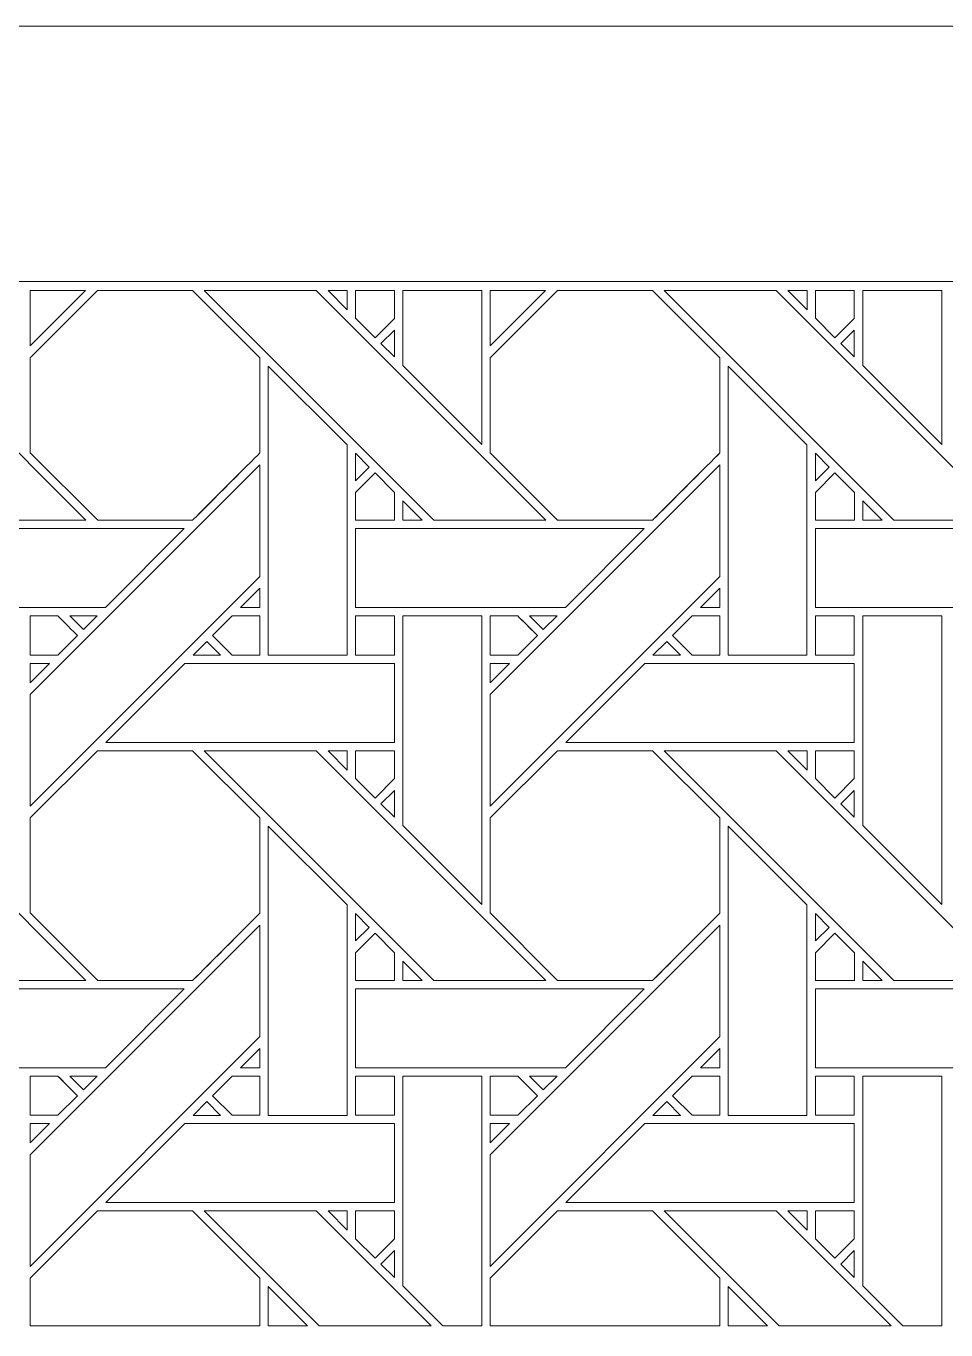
# Model space of a CAD drawing. Header units: inches. Extents: x 4.9 to 19.9, y 3.1 to 15.1.
# Drawn here: x 14.509 to 16.407, y 12.407 to 15.095 of the extents above; entities that cross this region are included whole.
import ezdxf

# ---------------------------------------------------------------- set-up
doc = ezdxf.new("R2010")
doc.units = ezdxf.units.IN
doc.header["$MEASUREMENT"] = 0
doc.layers.add('Design', color=7, linetype='Continuous', lineweight=0)

msp = doc.modelspace()

# ---------------------------------------------------------------- linework, layer by layer
at = {"layer": 'Design'}
for points, knots in [([(4.8829, 15.0948), (4.8829, 15.0948), (4.8829, 3.0948), (4.8829, 3.0948), (4.8829, 3.0948), (19.8829, 3.0948), (19.8829, 3.0948), (19.8829, 3.0948), (19.8829, 15.0948), (19.8829, 15.0948), (19.8829, 15.0948), (4.8829, 15.0948), (4.8829, 15.0948)], [0, 0, 0, 0, 1, 1, 1, 2, 2, 2, 3, 3, 3, 4, 4, 4, 4]), ([(5.4052, 14.5679), (5.4052, 14.5679), (5.4052, 3.6216), (5.4052, 3.6216), (5.4052, 3.6216), (19.3605, 3.6216), (19.3605, 3.6216), (19.3605, 3.6216), (19.3605, 14.5679), (19.3605, 14.5679), (19.3605, 14.5679), (5.4052, 14.5679), (5.4052, 14.5679)], [0, 0, 0, 0, 1, 1, 1, 2, 2, 2, 3, 3, 3, 4, 4, 4, 4]), ([(14.1592, 14.5497), (14.1592, 14.5497), (14.6329, 14.076), (14.6329, 14.076), (14.6329, 14.076), (14.4018, 14.076), (14.4018, 14.076), (14.4018, 14.076), (13.9283, 14.5497), (13.9283, 14.5497), (13.9283, 14.5497), (14.1592, 14.5497), (14.1592, 14.5497)], [0, 0, 0, 0, 1, 1, 1, 2, 2, 2, 3, 3, 3, 4, 4, 4, 4]), ([(14.5179, 14.411), (14.5179, 14.411), (14.6566, 14.5497), (14.6566, 14.5497), (14.6566, 14.5497), (14.8528, 14.5497), (14.8528, 14.5497), (14.8528, 14.5497), (14.9915, 14.411), (14.9915, 14.411), (14.9915, 14.411), (14.9915, 14.2148), (14.9915, 14.2148), (14.9737, 14.1969), (14.8618, 14.0851), (14.8528, 14.0761), (14.8528, 14.0761), (14.6571, 14.0761), (14.6571, 14.0761), (14.6571, 14.0761), (14.5179, 14.2153), (14.5179, 14.2153), (14.5179, 14.2153), (14.5179, 14.411), (14.5179, 14.411)], [0, 0, 0, 0, 1, 1, 1, 2, 2, 2, 3, 3, 3, 4, 4, 4, 5, 5, 5, 6, 6, 6, 7, 7, 7, 8, 8, 8, 8]), ([(14.5179, 14.5497), (14.5179, 14.5497), (14.6322, 14.5497), (14.6322, 14.5497), (14.6322, 14.5497), (14.5179, 14.4354), (14.5179, 14.4354), (14.5179, 14.4354), (14.5179, 14.5497), (14.5179, 14.5497)], [0, 0, 0, 0, 1, 1, 1, 2, 2, 2, 3, 3, 3, 3]), ([(14.8528, 14.5497), (14.8528, 14.5497), (14.9915, 14.411), (14.9915, 14.411), (14.9915, 14.411), (14.9915, 14.2148), (14.9915, 14.2148), (14.9734, 14.1965), (14.8615, 14.0848), (14.8528, 14.0761), (14.8528, 14.0761), (14.6571, 14.0761), (14.6571, 14.0761), (14.6571, 14.0761), (14.5179, 14.2153), (14.5179, 14.2153), (14.5179, 14.2153), (14.5179, 14.411), (14.5179, 14.411), (14.5179, 14.411), (14.6566, 14.5497), (14.6566, 14.5497), (14.6566, 14.5497), (14.8528, 14.5497), (14.8528, 14.5497)], [0, 0, 0, 0, 1, 1, 1, 2, 2, 2, 3, 3, 3, 4, 4, 4, 5, 5, 5, 6, 6, 6, 7, 7, 7, 8, 8, 8, 8]), ([(15.1079, 14.5497), (15.1079, 14.5497), (15.5816, 14.076), (15.5816, 14.076), (15.5816, 14.076), (15.3506, 14.076), (15.3506, 14.076), (15.3506, 14.076), (14.877, 14.5497), (14.877, 14.5497), (14.877, 14.5497), (15.1079, 14.5497), (15.1079, 14.5497)], [0, 0, 0, 0, 1, 1, 1, 2, 2, 2, 3, 3, 3, 4, 4, 4, 4]), ([(15.1715, 14.5497), (15.1715, 14.5497), (15.1715, 14.5099), (15.1715, 14.5099), (15.1715, 14.5099), (15.1321, 14.5497), (15.1321, 14.5497), (15.1321, 14.5497), (15.1715, 14.5497), (15.1715, 14.5497)], [0, 0, 0, 0, 1, 1, 1, 2, 2, 2, 3, 3, 3, 3]), ([(15.1887, 14.5497), (15.1887, 14.5497), (15.269, 14.5497), (15.269, 14.5497), (15.269, 14.5497), (15.269, 14.4921), (15.269, 14.4921), (15.269, 14.4921), (15.2291, 14.4522), (15.2291, 14.4522), (15.2291, 14.4522), (15.1887, 14.4925), (15.1887, 14.4925), (15.1887, 14.4925), (15.1887, 14.5497), (15.1887, 14.5497)], [0, 0, 0, 0, 1, 1, 1, 2, 2, 2, 3, 3, 3, 4, 4, 4, 5, 5, 5, 5]), ([(15.1887, 14.5497), (15.1887, 14.5497), (15.269, 14.5497), (15.269, 14.5497), (15.269, 14.5497), (15.269, 14.4921), (15.269, 14.4921), (15.269, 14.4921), (15.2291, 14.4522), (15.2291, 14.4522), (15.2291, 14.4522), (15.1887, 14.4925), (15.1887, 14.4925), (15.1887, 14.4925), (15.1887, 14.5497), (15.1887, 14.5497)], [0, 0, 0, 0, 1, 1, 1, 2, 2, 2, 3, 3, 3, 4, 4, 4, 5, 5, 5, 5]), ([(15.2865, 14.5497), (15.2865, 14.5497), (15.4494, 14.5497), (15.4494, 14.5497), (15.4494, 14.5497), (15.4494, 14.2324), (15.4494, 14.2324), (15.4494, 14.2324), (15.2865, 14.3954), (15.2865, 14.3954), (15.2865, 14.3954), (15.2865, 14.5497), (15.2865, 14.5497)], [0, 0, 0, 0, 1, 1, 1, 2, 2, 2, 3, 3, 3, 4, 4, 4, 4]), ([(15.4666, 14.411), (15.4666, 14.411), (15.6053, 14.5497), (15.6053, 14.5497), (15.6053, 14.5497), (15.8015, 14.5497), (15.8015, 14.5497), (15.8015, 14.5497), (15.9403, 14.411), (15.9403, 14.411), (15.9403, 14.411), (15.9403, 14.2148), (15.9403, 14.2148), (15.9225, 14.1969), (15.8105, 14.0851), (15.8016, 14.0761), (15.8016, 14.0761), (15.6058, 14.0761), (15.6058, 14.0761), (15.6058, 14.0761), (15.4666, 14.2153), (15.4666, 14.2153), (15.4666, 14.2153), (15.4666, 14.411), (15.4666, 14.411)], [0, 0, 0, 0, 1, 1, 1, 2, 2, 2, 3, 3, 3, 4, 4, 4, 5, 5, 5, 6, 6, 6, 7, 7, 7, 8, 8, 8, 8]), ([(15.4666, 14.5497), (15.4666, 14.5497), (15.581, 14.5497), (15.581, 14.5497), (15.581, 14.5497), (15.4666, 14.4354), (15.4666, 14.4354), (15.4666, 14.4354), (15.4666, 14.5497), (15.4666, 14.5497)], [0, 0, 0, 0, 1, 1, 1, 2, 2, 2, 3, 3, 3, 3]), ([(15.8015, 14.5497), (15.8015, 14.5497), (15.9403, 14.411), (15.9403, 14.411), (15.9403, 14.411), (15.9403, 14.2148), (15.9403, 14.2148), (15.922, 14.1964), (15.8102, 14.0848), (15.8016, 14.0761), (15.8016, 14.0761), (15.6058, 14.0761), (15.6058, 14.0761), (15.6058, 14.0761), (15.4666, 14.2153), (15.4666, 14.2153), (15.4666, 14.2153), (15.4666, 14.411), (15.4666, 14.411), (15.4666, 14.411), (15.6053, 14.5497), (15.6053, 14.5497), (15.6053, 14.5497), (15.8015, 14.5497), (15.8015, 14.5497)], [0, 0, 0, 0, 1, 1, 1, 2, 2, 2, 3, 3, 3, 4, 4, 4, 5, 5, 5, 6, 6, 6, 7, 7, 7, 8, 8, 8, 8]), ([(16.0567, 14.5497), (16.0567, 14.5497), (16.5303, 14.076), (16.5303, 14.076), (16.5303, 14.076), (16.2993, 14.076), (16.2993, 14.076), (16.2993, 14.076), (15.8257, 14.5497), (15.8257, 14.5497), (15.8257, 14.5497), (16.0567, 14.5497), (16.0567, 14.5497)], [0, 0, 0, 0, 1, 1, 1, 2, 2, 2, 3, 3, 3, 4, 4, 4, 4]), ([(16.1202, 14.5497), (16.1202, 14.5497), (16.1202, 14.5099), (16.1202, 14.5099), (16.1202, 14.5099), (16.0808, 14.5497), (16.0808, 14.5497), (16.0808, 14.5497), (16.1202, 14.5497), (16.1202, 14.5497)], [0, 0, 0, 0, 1, 1, 1, 2, 2, 2, 3, 3, 3, 3]), ([(16.1375, 14.5497), (16.1375, 14.5497), (16.2177, 14.5497), (16.2177, 14.5497), (16.2177, 14.5497), (16.2177, 14.4921), (16.2177, 14.4921), (16.2177, 14.4921), (16.1778, 14.4522), (16.1778, 14.4522), (16.1778, 14.4522), (16.1375, 14.4925), (16.1375, 14.4925), (16.1375, 14.4925), (16.1375, 14.5497), (16.1375, 14.5497)], [0, 0, 0, 0, 1, 1, 1, 2, 2, 2, 3, 3, 3, 4, 4, 4, 5, 5, 5, 5]), ([(16.1375, 14.5497), (16.1375, 14.5497), (16.2177, 14.5497), (16.2177, 14.5497), (16.2177, 14.5497), (16.2177, 14.4921), (16.2177, 14.4921), (16.2177, 14.4921), (16.1778, 14.4522), (16.1778, 14.4522), (16.1778, 14.4522), (16.1375, 14.4925), (16.1375, 14.4925), (16.1375, 14.4925), (16.1375, 14.5497), (16.1375, 14.5497)], [0, 0, 0, 0, 1, 1, 1, 2, 2, 2, 3, 3, 3, 4, 4, 4, 5, 5, 5, 5]), ([(16.2352, 14.5497), (16.2352, 14.5497), (16.3982, 14.5497), (16.3982, 14.5497), (16.3982, 14.5497), (16.3982, 14.2324), (16.3982, 14.2324), (16.3982, 14.2324), (16.2352, 14.3954), (16.2352, 14.3954), (16.2352, 14.3954), (16.2352, 14.5497), (16.2352, 14.5497)], [0, 0, 0, 0, 1, 1, 1, 2, 2, 2, 3, 3, 3, 4, 4, 4, 4]), ([(15.269, 14.4679), (15.269, 14.4679), (15.269, 14.4127), (15.269, 14.4127), (15.269, 14.4127), (15.2412, 14.4401), (15.2412, 14.4401), (15.2412, 14.4401), (15.269, 14.4679), (15.269, 14.4679)], [0, 0, 0, 0, 1, 1, 1, 2, 2, 2, 3, 3, 3, 3]), ([(16.2177, 14.4679), (16.2177, 14.4679), (16.2177, 14.4127), (16.2177, 14.4127), (16.2177, 14.4127), (16.1899, 14.4401), (16.1899, 14.4401), (16.1899, 14.4401), (16.2177, 14.4679), (16.2177, 14.4679)], [0, 0, 0, 0, 1, 1, 1, 2, 2, 2, 3, 3, 3, 3]), ([(15.0087, 13.798), (15.0087, 13.798), (15.0087, 14.3939), (15.0087, 14.3939), (15.0087, 14.3939), (15.1714, 14.2317), (15.1714, 14.2317), (15.1714, 14.2317), (15.1714, 13.798), (15.1714, 13.798), (15.1714, 13.798), (15.0087, 13.798), (15.0087, 13.798)], [0, 0, 0, 0, 1, 1, 1, 2, 2, 2, 3, 3, 3, 4, 4, 4, 4]), ([(15.9574, 13.798), (15.9574, 13.798), (15.9574, 14.3939), (15.9574, 14.3939), (15.9574, 14.3939), (16.1201, 14.2317), (16.1201, 14.2317), (16.1201, 14.2317), (16.1201, 13.798), (16.1201, 13.798), (16.1201, 13.798), (15.9574, 13.798), (15.9574, 13.798)], [0, 0, 0, 0, 1, 1, 1, 2, 2, 2, 3, 3, 3, 4, 4, 4, 4]), ([(15.1887, 14.1575), (15.1887, 14.1575), (15.1887, 14.2142), (15.1887, 14.2142), (15.1887, 14.2142), (15.2169, 14.1857), (15.2169, 14.1857), (15.2169, 14.1857), (15.1887, 14.1575), (15.1887, 14.1575)], [0, 0, 0, 0, 1, 1, 1, 2, 2, 2, 3, 3, 3, 3]), ([(16.1375, 14.1575), (16.1375, 14.1575), (16.1375, 14.2142), (16.1375, 14.2142), (16.1375, 14.2142), (16.1656, 14.1857), (16.1656, 14.1857), (16.1656, 14.1857), (16.1375, 14.1575), (16.1375, 14.1575)], [0, 0, 0, 0, 1, 1, 1, 2, 2, 2, 3, 3, 3, 3]), ([(14.9915, 13.9603), (14.9915, 13.9603), (14.5179, 13.4866), (14.5179, 13.4866), (14.5179, 13.4866), (14.5179, 13.7167), (14.5179, 13.7167), (14.5179, 13.7167), (14.9915, 14.1903), (14.9915, 14.1903), (14.9915, 14.1903), (14.9915, 13.9603), (14.9915, 13.9603)], [0, 0, 0, 0, 1, 1, 1, 2, 2, 2, 3, 3, 3, 4, 4, 4, 4]), ([(15.2694, 14.0759), (15.2694, 14.0759), (15.1887, 14.0759), (15.1887, 14.0759), (15.1887, 14.0759), (15.1887, 14.1332), (15.1887, 14.1332), (15.1887, 14.1332), (15.2291, 14.1735), (15.2291, 14.1735), (15.2291, 14.1735), (15.2694, 14.1332), (15.2694, 14.1332), (15.2694, 14.1332), (15.2694, 14.0759), (15.2694, 14.0759)], [0, 0, 0, 0, 1, 1, 1, 2, 2, 2, 3, 3, 3, 4, 4, 4, 5, 5, 5, 5]), ([(15.2291, 14.1735), (15.2291, 14.1735), (15.2694, 14.1332), (15.2694, 14.1332), (15.2694, 14.1332), (15.2694, 14.0759), (15.2694, 14.0759), (15.2694, 14.0759), (15.1887, 14.0759), (15.1887, 14.0759), (15.1887, 14.0759), (15.1887, 14.1332), (15.1887, 14.1332), (15.1887, 14.1332), (15.2291, 14.1735), (15.2291, 14.1735)], [0, 0, 0, 0, 1, 1, 1, 2, 2, 2, 3, 3, 3, 4, 4, 4, 5, 5, 5, 5]), ([(15.9403, 13.9603), (15.9403, 13.9603), (15.4666, 13.4866), (15.4666, 13.4866), (15.4666, 13.4866), (15.4666, 13.7167), (15.4666, 13.7167), (15.4666, 13.7167), (15.9403, 14.1903), (15.9403, 14.1903), (15.9403, 14.1903), (15.9403, 13.9603), (15.9403, 13.9603)], [0, 0, 0, 0, 1, 1, 1, 2, 2, 2, 3, 3, 3, 4, 4, 4, 4]), ([(16.2181, 14.0759), (16.2181, 14.0759), (16.1375, 14.0759), (16.1375, 14.0759), (16.1375, 14.0759), (16.1375, 14.1332), (16.1375, 14.1332), (16.1375, 14.1332), (16.1778, 14.1735), (16.1778, 14.1735), (16.1778, 14.1735), (16.2181, 14.1332), (16.2181, 14.1332), (16.2181, 14.1332), (16.2181, 14.0759), (16.2181, 14.0759)], [0, 0, 0, 0, 1, 1, 1, 2, 2, 2, 3, 3, 3, 4, 4, 4, 5, 5, 5, 5]), ([(16.2181, 14.0759), (16.2181, 14.0759), (16.1375, 14.0759), (16.1375, 14.0759), (16.1375, 14.0759), (16.1375, 14.1332), (16.1375, 14.1332), (16.1375, 14.1332), (16.1778, 14.1735), (16.1778, 14.1735), (16.1778, 14.1735), (16.2181, 14.1332), (16.2181, 14.1332), (16.2181, 14.1332), (16.2181, 14.0759), (16.2181, 14.0759)], [0, 0, 0, 0, 1, 1, 1, 2, 2, 2, 3, 3, 3, 4, 4, 4, 5, 5, 5, 5]), ([(15.2866, 14.076), (15.2866, 14.076), (15.2866, 14.1158), (15.2866, 14.1158), (15.2866, 14.1158), (15.3264, 14.076), (15.3264, 14.076), (15.3264, 14.076), (15.2866, 14.076), (15.2866, 14.076)], [0, 0, 0, 0, 1, 1, 1, 2, 2, 2, 3, 3, 3, 3]), ([(16.2354, 14.076), (16.2354, 14.076), (16.2354, 14.1158), (16.2354, 14.1158), (16.2354, 14.1158), (16.2751, 14.076), (16.2751, 14.076), (16.2751, 14.076), (16.2354, 14.076), (16.2354, 14.076)], [0, 0, 0, 0, 1, 1, 1, 2, 2, 2, 3, 3, 3, 3]), ([(14.8357, 14.0588), (14.8357, 14.0588), (14.673, 13.8961), (14.673, 13.8961), (14.673, 13.8961), (14.24, 13.8961), (14.24, 13.8961), (14.24, 13.8961), (14.24, 14.0588), (14.24, 14.0588), (14.24, 14.0588), (14.8357, 14.0588), (14.8357, 14.0588)], [0, 0, 0, 0, 1, 1, 1, 2, 2, 2, 3, 3, 3, 4, 4, 4, 4]), ([(15.7844, 14.0588), (15.7844, 14.0588), (15.6217, 13.8961), (15.6217, 13.8961), (15.6217, 13.8961), (15.1887, 13.8961), (15.1887, 13.8961), (15.1887, 13.8961), (15.1887, 14.0588), (15.1887, 14.0588), (15.1887, 14.0588), (15.7844, 14.0588), (15.7844, 14.0588)], [0, 0, 0, 0, 1, 1, 1, 2, 2, 2, 3, 3, 3, 4, 4, 4, 4]), ([(16.7332, 14.0588), (16.7332, 14.0588), (16.5704, 13.8961), (16.5704, 13.8961), (16.5704, 13.8961), (16.1375, 13.8961), (16.1375, 13.8961), (16.1375, 13.8961), (16.1375, 14.0588), (16.1375, 14.0588), (16.1375, 14.0588), (16.7332, 14.0588), (16.7332, 14.0588)], [0, 0, 0, 0, 1, 1, 1, 2, 2, 2, 3, 3, 3, 4, 4, 4, 4]), ([(14.9517, 13.8961), (14.9517, 13.8961), (14.9915, 13.9359), (14.9915, 13.9359), (14.9915, 13.9359), (14.9915, 13.8961), (14.9915, 13.8961), (14.9915, 13.8961), (14.9517, 13.8961), (14.9517, 13.8961)], [0, 0, 0, 0, 1, 1, 1, 2, 2, 2, 3, 3, 3, 3]), ([(15.9005, 13.8961), (15.9005, 13.8961), (15.9403, 13.9359), (15.9403, 13.9359), (15.9403, 13.9359), (15.9403, 13.8961), (15.9403, 13.8961), (15.9403, 13.8961), (15.9005, 13.8961), (15.9005, 13.8961)], [0, 0, 0, 0, 1, 1, 1, 2, 2, 2, 3, 3, 3, 3]), ([(14.5179, 13.8789), (14.5179, 13.8789), (14.5749, 13.8789), (14.5749, 13.8789), (14.5801, 13.8738), (14.6108, 13.8429), (14.6153, 13.8385), (14.6153, 13.8385), (14.5748, 13.7981), (14.5748, 13.7981), (14.5748, 13.7981), (14.5179, 13.7981), (14.5179, 13.7981), (14.5179, 13.7981), (14.5179, 13.8789), (14.5179, 13.8789)], [0, 0, 0, 0, 1, 1, 1, 2, 2, 2, 3, 3, 3, 4, 4, 4, 5, 5, 5, 5]), ([(14.6153, 13.8385), (14.6153, 13.8385), (14.5748, 13.7981), (14.5748, 13.7981), (14.5748, 13.7981), (14.5179, 13.7981), (14.5179, 13.7981), (14.5179, 13.7981), (14.5179, 13.8789), (14.5179, 13.8789), (14.5179, 13.8789), (14.5749, 13.8789), (14.5749, 13.8789), (14.5801, 13.8737), (14.6109, 13.8428), (14.6153, 13.8385)], [0, 0, 0, 0, 1, 1, 1, 2, 2, 2, 3, 3, 3, 4, 4, 4, 5, 5, 5, 5]), ([(14.5993, 13.8788), (14.5993, 13.8788), (14.6558, 13.8788), (14.6558, 13.8788), (14.6558, 13.8788), (14.6275, 13.8506), (14.6275, 13.8506), (14.6275, 13.8506), (14.5993, 13.8788), (14.5993, 13.8788)], [0, 0, 0, 0, 1, 1, 1, 2, 2, 2, 3, 3, 3, 3]), ([(14.9915, 13.7981), (14.9915, 13.7981), (14.9344, 13.7981), (14.9344, 13.7981), (14.9344, 13.7981), (14.8941, 13.8385), (14.8941, 13.8385), (14.8941, 13.8385), (14.9345, 13.8789), (14.9345, 13.8789), (14.9345, 13.8789), (14.9915, 13.8789), (14.9915, 13.8789), (14.9915, 13.8789), (14.9915, 13.7981), (14.9915, 13.7981)], [0, 0, 0, 0, 1, 1, 1, 2, 2, 2, 3, 3, 3, 4, 4, 4, 5, 5, 5, 5]), ([(14.9915, 13.7981), (14.9915, 13.7981), (14.9344, 13.7981), (14.9344, 13.7981), (14.9344, 13.7981), (14.8941, 13.8385), (14.8941, 13.8385), (14.8941, 13.8385), (14.9345, 13.8789), (14.9345, 13.8789), (14.9345, 13.8789), (14.9915, 13.8789), (14.9915, 13.8789), (14.9915, 13.8789), (14.9915, 13.7981), (14.9915, 13.7981)], [0, 0, 0, 0, 1, 1, 1, 2, 2, 2, 3, 3, 3, 4, 4, 4, 5, 5, 5, 5]), ([(15.269, 13.7981), (15.269, 13.7981), (15.1887, 13.7981), (15.1887, 13.7981), (15.1887, 13.7981), (15.1887, 13.8789), (15.1887, 13.8789), (15.1887, 13.8789), (15.269, 13.8789), (15.269, 13.8789), (15.269, 13.8789), (15.269, 13.7981), (15.269, 13.7981)], [0, 0, 0, 0, 1, 1, 1, 2, 2, 2, 3, 3, 3, 4, 4, 4, 4]), ([(15.1887, 13.7981), (15.1887, 13.7981), (15.1887, 13.8789), (15.1887, 13.8789), (15.1887, 13.8789), (15.269, 13.8789), (15.269, 13.8789), (15.269, 13.8789), (15.269, 13.7981), (15.269, 13.7981), (15.269, 13.7981), (15.1887, 13.7981), (15.1887, 13.7981)], [0, 0, 0, 0, 1, 1, 1, 2, 2, 2, 3, 3, 3, 4, 4, 4, 4]), ([(15.2865, 13.4466), (15.2865, 13.4466), (15.2865, 13.8788), (15.2865, 13.8788), (15.2865, 13.8788), (15.4494, 13.8788), (15.4494, 13.8788), (15.4494, 13.8788), (15.4494, 13.2837), (15.4494, 13.2837), (15.4494, 13.2837), (15.2865, 13.4466), (15.2865, 13.4466)], [0, 0, 0, 0, 1, 1, 1, 2, 2, 2, 3, 3, 3, 4, 4, 4, 4]), ([(15.4666, 13.8789), (15.4666, 13.8789), (15.5237, 13.8789), (15.5237, 13.8789), (15.5288, 13.8738), (15.5596, 13.8429), (15.564, 13.8385), (15.564, 13.8385), (15.5236, 13.7981), (15.5236, 13.7981), (15.5236, 13.7981), (15.4666, 13.7981), (15.4666, 13.7981), (15.4666, 13.7981), (15.4666, 13.8789), (15.4666, 13.8789)], [0, 0, 0, 0, 1, 1, 1, 2, 2, 2, 3, 3, 3, 4, 4, 4, 5, 5, 5, 5]), ([(15.5496, 13.8528), (15.5496, 13.8528), (15.564, 13.8385), (15.564, 13.8385), (15.564, 13.8385), (15.5236, 13.7981), (15.5236, 13.7981), (15.5236, 13.7981), (15.4666, 13.7981), (15.4666, 13.7981), (15.4666, 13.7981), (15.4666, 13.8789), (15.4666, 13.8789), (15.4666, 13.8789), (15.5237, 13.8789), (15.5237, 13.8789), (15.5293, 13.8733), (15.5399, 13.8626), (15.5496, 13.8528)], [0, 0, 0, 0, 1, 1, 1, 2, 2, 2, 3, 3, 3, 4, 4, 4, 5, 5, 5, 6, 6, 6, 6]), ([(15.548, 13.8788), (15.548, 13.8788), (15.6045, 13.8788), (15.6045, 13.8788), (15.6045, 13.8788), (15.5762, 13.8506), (15.5762, 13.8506), (15.5762, 13.8506), (15.548, 13.8788), (15.548, 13.8788)], [0, 0, 0, 0, 1, 1, 1, 2, 2, 2, 3, 3, 3, 3]), ([(15.9403, 13.7981), (15.9403, 13.7981), (15.8832, 13.7981), (15.8832, 13.7981), (15.8832, 13.7981), (15.8428, 13.8385), (15.8428, 13.8385), (15.8428, 13.8385), (15.8832, 13.8789), (15.8832, 13.8789), (15.8832, 13.8789), (15.9403, 13.8789), (15.9403, 13.8789), (15.9403, 13.8789), (15.9403, 13.7981), (15.9403, 13.7981)], [0, 0, 0, 0, 1, 1, 1, 2, 2, 2, 3, 3, 3, 4, 4, 4, 5, 5, 5, 5]), ([(15.9403, 13.7981), (15.9403, 13.7981), (15.8832, 13.7981), (15.8832, 13.7981), (15.8832, 13.7981), (15.8428, 13.8385), (15.8428, 13.8385), (15.8428, 13.8385), (15.8832, 13.8789), (15.8832, 13.8789), (15.8832, 13.8789), (15.9403, 13.8789), (15.9403, 13.8789), (15.9403, 13.8789), (15.9403, 13.7981), (15.9403, 13.7981)], [0, 0, 0, 0, 1, 1, 1, 2, 2, 2, 3, 3, 3, 4, 4, 4, 5, 5, 5, 5]), ([(16.2177, 13.7981), (16.2177, 13.7981), (16.1375, 13.7981), (16.1375, 13.7981), (16.1375, 13.7981), (16.1375, 13.8789), (16.1375, 13.8789), (16.1375, 13.8789), (16.2177, 13.8789), (16.2177, 13.8789), (16.2177, 13.8789), (16.2177, 13.7981), (16.2177, 13.7981)], [0, 0, 0, 0, 1, 1, 1, 2, 2, 2, 3, 3, 3, 4, 4, 4, 4]), ([(16.1375, 13.7981), (16.1375, 13.7981), (16.1375, 13.8789), (16.1375, 13.8789), (16.1375, 13.8789), (16.2177, 13.8789), (16.2177, 13.8789), (16.2177, 13.8789), (16.2177, 13.7981), (16.2177, 13.7981), (16.2177, 13.7981), (16.1375, 13.7981), (16.1375, 13.7981)], [0, 0, 0, 0, 1, 1, 1, 2, 2, 2, 3, 3, 3, 4, 4, 4, 4]), ([(16.2352, 13.4466), (16.2352, 13.4466), (16.2352, 13.8788), (16.2352, 13.8788), (16.2352, 13.8788), (16.3982, 13.8788), (16.3982, 13.8788), (16.3982, 13.8788), (16.3982, 13.2837), (16.3982, 13.2837), (16.3982, 13.2837), (16.2352, 13.4466), (16.2352, 13.4466)], [0, 0, 0, 0, 1, 1, 1, 2, 2, 2, 3, 3, 3, 4, 4, 4, 4]), ([(14.8537, 13.798), (14.8537, 13.798), (14.8819, 13.8263), (14.8819, 13.8263), (14.8819, 13.8263), (14.9102, 13.798), (14.9102, 13.798), (14.9102, 13.798), (14.8537, 13.798), (14.8537, 13.798)], [0, 0, 0, 0, 1, 1, 1, 2, 2, 2, 3, 3, 3, 3]), ([(15.8024, 13.798), (15.8024, 13.798), (15.8307, 13.8263), (15.8307, 13.8263), (15.8307, 13.8263), (15.8589, 13.798), (15.8589, 13.798), (15.8589, 13.798), (15.8024, 13.798), (15.8024, 13.798)], [0, 0, 0, 0, 1, 1, 1, 2, 2, 2, 3, 3, 3, 3]), ([(14.5577, 13.7809), (14.5577, 13.7809), (14.5179, 13.7411), (14.5179, 13.7411), (14.5179, 13.7411), (14.5179, 13.7809), (14.5179, 13.7809), (14.5179, 13.7809), (14.5577, 13.7809), (14.5577, 13.7809)], [0, 0, 0, 0, 1, 1, 1, 2, 2, 2, 3, 3, 3, 3]), ([(15.269, 13.7809), (15.269, 13.7809), (15.269, 13.6181), (15.269, 13.6181), (15.269, 13.6181), (14.6737, 13.6181), (14.6737, 13.6181), (14.6737, 13.6181), (14.8365, 13.7809), (14.8365, 13.7809), (14.8365, 13.7809), (15.269, 13.7809), (15.269, 13.7809)], [0, 0, 0, 0, 1, 1, 1, 2, 2, 2, 3, 3, 3, 4, 4, 4, 4]), ([(15.5064, 13.7809), (15.5064, 13.7809), (15.4666, 13.7411), (15.4666, 13.7411), (15.4666, 13.7411), (15.4666, 13.7809), (15.4666, 13.7809), (15.4666, 13.7809), (15.5064, 13.7809), (15.5064, 13.7809)], [0, 0, 0, 0, 1, 1, 1, 2, 2, 2, 3, 3, 3, 3]), ([(16.2177, 13.7809), (16.2177, 13.7809), (16.2177, 13.6181), (16.2177, 13.6181), (16.2177, 13.6181), (15.6224, 13.6181), (15.6224, 13.6181), (15.6224, 13.6181), (15.7853, 13.7809), (15.7853, 13.7809), (15.7853, 13.7809), (16.2177, 13.7809), (16.2177, 13.7809)], [0, 0, 0, 0, 1, 1, 1, 2, 2, 2, 3, 3, 3, 4, 4, 4, 4]), ([(14.6329, 13.1273), (14.6329, 13.1273), (14.4018, 13.1273), (14.4018, 13.1273), (14.4018, 13.1273), (13.9283, 13.601), (13.9283, 13.601), (13.9283, 13.601), (14.1592, 13.601), (14.1592, 13.601), (14.1592, 13.601), (14.6329, 13.1273), (14.6329, 13.1273)], [0, 0, 0, 0, 1, 1, 1, 2, 2, 2, 3, 3, 3, 4, 4, 4, 4]), ([(14.5179, 13.4623), (14.5179, 13.4623), (14.6566, 13.601), (14.6566, 13.601), (14.6566, 13.601), (14.8528, 13.601), (14.8528, 13.601), (14.8528, 13.601), (14.9915, 13.4623), (14.9915, 13.4623), (14.9915, 13.4623), (14.9915, 13.2661), (14.9915, 13.2661), (14.9737, 13.2481), (14.8618, 13.1364), (14.8528, 13.1274), (14.8528, 13.1274), (14.6571, 13.1274), (14.6571, 13.1274), (14.6571, 13.1274), (14.5179, 13.2666), (14.5179, 13.2666), (14.5179, 13.2666), (14.5179, 13.4623), (14.5179, 13.4623)], [0, 0, 0, 0, 1, 1, 1, 2, 2, 2, 3, 3, 3, 4, 4, 4, 5, 5, 5, 6, 6, 6, 7, 7, 7, 8, 8, 8, 8]), ([(14.9915, 13.4623), (14.9915, 13.4623), (14.9915, 13.2661), (14.9915, 13.2661), (14.9738, 13.2482), (14.8619, 13.1365), (14.8528, 13.1274), (14.8528, 13.1274), (14.6571, 13.1274), (14.6571, 13.1274), (14.6571, 13.1274), (14.5179, 13.2666), (14.5179, 13.2666), (14.5179, 13.2666), (14.5179, 13.4623), (14.5179, 13.4623), (14.5179, 13.4623), (14.6566, 13.601), (14.6566, 13.601), (14.6566, 13.601), (14.8528, 13.601), (14.8528, 13.601), (14.8528, 13.601), (14.9915, 13.4623), (14.9915, 13.4623)], [0, 0, 0, 0, 1, 1, 1, 2, 2, 2, 3, 3, 3, 4, 4, 4, 5, 5, 5, 6, 6, 6, 7, 7, 7, 8, 8, 8, 8]), ([(15.5816, 13.1273), (15.5816, 13.1273), (15.3506, 13.1273), (15.3506, 13.1273), (15.3506, 13.1273), (14.877, 13.601), (14.877, 13.601), (14.877, 13.601), (15.1079, 13.601), (15.1079, 13.601), (15.1079, 13.601), (15.5816, 13.1273), (15.5816, 13.1273)], [0, 0, 0, 0, 1, 1, 1, 2, 2, 2, 3, 3, 3, 4, 4, 4, 4]), ([(15.1321, 13.601), (15.1321, 13.601), (15.1715, 13.601), (15.1715, 13.601), (15.1715, 13.601), (15.1715, 13.5611), (15.1715, 13.5611), (15.1715, 13.5611), (15.1321, 13.601), (15.1321, 13.601)], [0, 0, 0, 0, 1, 1, 1, 2, 2, 2, 3, 3, 3, 3]), ([(15.1887, 13.601), (15.1887, 13.601), (15.269, 13.601), (15.269, 13.601), (15.269, 13.601), (15.269, 13.5434), (15.269, 13.5434), (15.269, 13.5434), (15.2291, 13.5035), (15.2291, 13.5035), (15.2291, 13.5035), (15.1887, 13.5438), (15.1887, 13.5438), (15.1887, 13.5438), (15.1887, 13.601), (15.1887, 13.601)], [0, 0, 0, 0, 1, 1, 1, 2, 2, 2, 3, 3, 3, 4, 4, 4, 5, 5, 5, 5]), ([(15.2291, 13.5035), (15.2291, 13.5035), (15.1887, 13.5438), (15.1887, 13.5438), (15.1887, 13.5438), (15.1887, 13.601), (15.1887, 13.601), (15.1887, 13.601), (15.269, 13.601), (15.269, 13.601), (15.269, 13.601), (15.269, 13.5434), (15.269, 13.5434), (15.269, 13.5434), (15.2291, 13.5035), (15.2291, 13.5035)], [0, 0, 0, 0, 1, 1, 1, 2, 2, 2, 3, 3, 3, 4, 4, 4, 5, 5, 5, 5]), ([(15.4666, 13.4623), (15.4666, 13.4623), (15.6053, 13.601), (15.6053, 13.601), (15.6053, 13.601), (15.8015, 13.601), (15.8015, 13.601), (15.8015, 13.601), (15.9403, 13.4623), (15.9403, 13.4623), (15.9403, 13.4623), (15.9403, 13.2661), (15.9403, 13.2661), (15.9225, 13.2481), (15.8105, 13.1364), (15.8016, 13.1274), (15.8016, 13.1274), (15.6058, 13.1274), (15.6058, 13.1274), (15.6058, 13.1274), (15.4666, 13.2666), (15.4666, 13.2666), (15.4666, 13.2666), (15.4666, 13.4623), (15.4666, 13.4623)], [0, 0, 0, 0, 1, 1, 1, 2, 2, 2, 3, 3, 3, 4, 4, 4, 5, 5, 5, 6, 6, 6, 7, 7, 7, 8, 8, 8, 8]), ([(15.9403, 13.4623), (15.9403, 13.4623), (15.9403, 13.2661), (15.9403, 13.2661), (15.9226, 13.2483), (15.8107, 13.1365), (15.8016, 13.1274), (15.8016, 13.1274), (15.6058, 13.1274), (15.6058, 13.1274), (15.6058, 13.1274), (15.4666, 13.2666), (15.4666, 13.2666), (15.4666, 13.2666), (15.4666, 13.4623), (15.4666, 13.4623), (15.4666, 13.4623), (15.6053, 13.601), (15.6053, 13.601), (15.6053, 13.601), (15.8015, 13.601), (15.8015, 13.601), (15.8015, 13.601), (15.9403, 13.4623), (15.9403, 13.4623)], [0, 0, 0, 0, 1, 1, 1, 2, 2, 2, 3, 3, 3, 4, 4, 4, 5, 5, 5, 6, 6, 6, 7, 7, 7, 8, 8, 8, 8]), ([(16.5303, 13.1273), (16.5303, 13.1273), (16.2993, 13.1273), (16.2993, 13.1273), (16.2993, 13.1273), (15.8257, 13.601), (15.8257, 13.601), (15.8257, 13.601), (16.0567, 13.601), (16.0567, 13.601), (16.0567, 13.601), (16.5303, 13.1273), (16.5303, 13.1273)], [0, 0, 0, 0, 1, 1, 1, 2, 2, 2, 3, 3, 3, 4, 4, 4, 4]), ([(16.0808, 13.601), (16.0808, 13.601), (16.1202, 13.601), (16.1202, 13.601), (16.1202, 13.601), (16.1202, 13.5611), (16.1202, 13.5611), (16.1202, 13.5611), (16.0808, 13.601), (16.0808, 13.601)], [0, 0, 0, 0, 1, 1, 1, 2, 2, 2, 3, 3, 3, 3]), ([(16.1375, 13.601), (16.1375, 13.601), (16.2177, 13.601), (16.2177, 13.601), (16.2177, 13.601), (16.2177, 13.5434), (16.2177, 13.5434), (16.2177, 13.5434), (16.1778, 13.5035), (16.1778, 13.5035), (16.1778, 13.5035), (16.1375, 13.5438), (16.1375, 13.5438), (16.1375, 13.5438), (16.1375, 13.601), (16.1375, 13.601)], [0, 0, 0, 0, 1, 1, 1, 2, 2, 2, 3, 3, 3, 4, 4, 4, 5, 5, 5, 5]), ([(16.1778, 13.5035), (16.1778, 13.5035), (16.1375, 13.5438), (16.1375, 13.5438), (16.1375, 13.5438), (16.1375, 13.601), (16.1375, 13.601), (16.1375, 13.601), (16.2177, 13.601), (16.2177, 13.601), (16.2177, 13.601), (16.2177, 13.5434), (16.2177, 13.5434), (16.2177, 13.5434), (16.1778, 13.5035), (16.1778, 13.5035)], [0, 0, 0, 0, 1, 1, 1, 2, 2, 2, 3, 3, 3, 4, 4, 4, 5, 5, 5, 5]), ([(15.269, 13.5191), (15.269, 13.5191), (15.269, 13.464), (15.269, 13.464), (15.269, 13.464), (15.2412, 13.4913), (15.2412, 13.4913), (15.2412, 13.4913), (15.269, 13.5191), (15.269, 13.5191)], [0, 0, 0, 0, 1, 1, 1, 2, 2, 2, 3, 3, 3, 3]), ([(16.2177, 13.5191), (16.2177, 13.5191), (16.2177, 13.464), (16.2177, 13.464), (16.2177, 13.464), (16.1899, 13.4913), (16.1899, 13.4913), (16.1899, 13.4913), (16.2177, 13.5191), (16.2177, 13.5191)], [0, 0, 0, 0, 1, 1, 1, 2, 2, 2, 3, 3, 3, 3]), ([(15.0087, 12.8493), (15.0087, 12.8493), (15.0087, 13.4452), (15.0087, 13.4452), (15.0087, 13.4452), (15.1714, 13.283), (15.1714, 13.283), (15.1714, 13.283), (15.1714, 12.8493), (15.1714, 12.8493), (15.1714, 12.8493), (15.0087, 12.8493), (15.0087, 12.8493)], [0, 0, 0, 0, 1, 1, 1, 2, 2, 2, 3, 3, 3, 4, 4, 4, 4]), ([(15.9574, 12.8493), (15.9574, 12.8493), (15.9574, 13.4452), (15.9574, 13.4452), (15.9574, 13.4452), (16.1201, 13.283), (16.1201, 13.283), (16.1201, 13.283), (16.1201, 12.8493), (16.1201, 12.8493), (16.1201, 12.8493), (15.9574, 12.8493), (15.9574, 12.8493)], [0, 0, 0, 0, 1, 1, 1, 2, 2, 2, 3, 3, 3, 4, 4, 4, 4]), ([(15.1887, 13.2088), (15.1887, 13.2088), (15.1887, 13.2655), (15.1887, 13.2655), (15.1887, 13.2655), (15.2169, 13.2369), (15.2169, 13.2369), (15.2169, 13.2369), (15.1887, 13.2088), (15.1887, 13.2088)], [0, 0, 0, 0, 1, 1, 1, 2, 2, 2, 3, 3, 3, 3]), ([(16.1375, 13.2088), (16.1375, 13.2088), (16.1375, 13.2655), (16.1375, 13.2655), (16.1375, 13.2655), (16.1656, 13.2369), (16.1656, 13.2369), (16.1656, 13.2369), (16.1375, 13.2088), (16.1375, 13.2088)], [0, 0, 0, 0, 1, 1, 1, 2, 2, 2, 3, 3, 3, 3]), ([(14.9915, 13.0116), (14.9915, 13.0116), (14.5179, 12.5379), (14.5179, 12.5379), (14.5179, 12.5379), (14.5179, 12.768), (14.5179, 12.768), (14.5179, 12.768), (14.9915, 13.2416), (14.9915, 13.2416), (14.9915, 13.2416), (14.9915, 13.0116), (14.9915, 13.0116)], [0, 0, 0, 0, 1, 1, 1, 2, 2, 2, 3, 3, 3, 4, 4, 4, 4]), ([(15.2694, 13.1844), (15.2694, 13.1844), (15.2694, 13.1271), (15.2694, 13.1271), (15.2694, 13.1271), (15.1887, 13.1271), (15.1887, 13.1271), (15.1887, 13.1271), (15.1887, 13.1844), (15.1887, 13.1844), (15.1887, 13.1844), (15.2291, 13.2247), (15.2291, 13.2247), (15.2291, 13.2247), (15.2694, 13.1844), (15.2694, 13.1844)], [0, 0, 0, 0, 1, 1, 1, 2, 2, 2, 3, 3, 3, 4, 4, 4, 5, 5, 5, 5]), ([(15.2291, 13.2247), (15.2291, 13.2247), (15.2694, 13.1844), (15.2694, 13.1844), (15.2694, 13.1844), (15.2694, 13.1271), (15.2694, 13.1271), (15.2694, 13.1271), (15.1887, 13.1271), (15.1887, 13.1271), (15.1887, 13.1271), (15.1887, 13.1844), (15.1887, 13.1844), (15.1887, 13.1844), (15.2291, 13.2247), (15.2291, 13.2247)], [0, 0, 0, 0, 1, 1, 1, 2, 2, 2, 3, 3, 3, 4, 4, 4, 5, 5, 5, 5]), ([(15.9403, 13.0116), (15.9403, 13.0116), (15.4666, 12.5379), (15.4666, 12.5379), (15.4666, 12.5379), (15.4666, 12.768), (15.4666, 12.768), (15.4666, 12.768), (15.9403, 13.2416), (15.9403, 13.2416), (15.9403, 13.2416), (15.9403, 13.0116), (15.9403, 13.0116)], [0, 0, 0, 0, 1, 1, 1, 2, 2, 2, 3, 3, 3, 4, 4, 4, 4]), ([(16.2181, 13.1844), (16.2181, 13.1844), (16.2181, 13.1271), (16.2181, 13.1271), (16.2181, 13.1271), (16.1375, 13.1271), (16.1375, 13.1271), (16.1375, 13.1271), (16.1375, 13.1844), (16.1375, 13.1844), (16.1375, 13.1844), (16.1778, 13.2247), (16.1778, 13.2247), (16.1778, 13.2247), (16.2181, 13.1844), (16.2181, 13.1844)], [0, 0, 0, 0, 1, 1, 1, 2, 2, 2, 3, 3, 3, 4, 4, 4, 5, 5, 5, 5]), ([(16.2181, 13.1271), (16.2181, 13.1271), (16.1375, 13.1271), (16.1375, 13.1271), (16.1375, 13.1271), (16.1375, 13.1844), (16.1375, 13.1844), (16.1375, 13.1844), (16.1778, 13.2247), (16.1778, 13.2247), (16.1778, 13.2247), (16.2181, 13.1844), (16.2181, 13.1844), (16.2181, 13.1844), (16.2181, 13.1271), (16.2181, 13.1271)], [0, 0, 0, 0, 1, 1, 1, 2, 2, 2, 3, 3, 3, 4, 4, 4, 5, 5, 5, 5]), ([(15.2866, 13.1273), (15.2866, 13.1273), (15.2866, 13.1671), (15.2866, 13.1671), (15.2866, 13.1671), (15.3264, 13.1273), (15.3264, 13.1273), (15.3264, 13.1273), (15.2866, 13.1273), (15.2866, 13.1273)], [0, 0, 0, 0, 1, 1, 1, 2, 2, 2, 3, 3, 3, 3]), ([(16.2354, 13.1273), (16.2354, 13.1273), (16.2354, 13.1671), (16.2354, 13.1671), (16.2354, 13.1671), (16.2751, 13.1273), (16.2751, 13.1273), (16.2751, 13.1273), (16.2354, 13.1273), (16.2354, 13.1273)], [0, 0, 0, 0, 1, 1, 1, 2, 2, 2, 3, 3, 3, 3]), ([(14.8357, 13.1101), (14.8357, 13.1101), (14.673, 12.9474), (14.673, 12.9474), (14.673, 12.9474), (14.24, 12.9474), (14.24, 12.9474), (14.24, 12.9474), (14.24, 13.1101), (14.24, 13.1101), (14.24, 13.1101), (14.8357, 13.1101), (14.8357, 13.1101)], [0, 0, 0, 0, 1, 1, 1, 2, 2, 2, 3, 3, 3, 4, 4, 4, 4]), ([(15.7844, 13.1101), (15.7844, 13.1101), (15.6217, 12.9474), (15.6217, 12.9474), (15.6217, 12.9474), (15.1887, 12.9474), (15.1887, 12.9474), (15.1887, 12.9474), (15.1887, 13.1101), (15.1887, 13.1101), (15.1887, 13.1101), (15.7844, 13.1101), (15.7844, 13.1101)], [0, 0, 0, 0, 1, 1, 1, 2, 2, 2, 3, 3, 3, 4, 4, 4, 4]), ([(16.7332, 13.1101), (16.7332, 13.1101), (16.5704, 12.9474), (16.5704, 12.9474), (16.5704, 12.9474), (16.1375, 12.9474), (16.1375, 12.9474), (16.1375, 12.9474), (16.1375, 13.1101), (16.1375, 13.1101), (16.1375, 13.1101), (16.7332, 13.1101), (16.7332, 13.1101)], [0, 0, 0, 0, 1, 1, 1, 2, 2, 2, 3, 3, 3, 4, 4, 4, 4]), ([(14.9517, 12.9474), (14.9517, 12.9474), (14.9915, 12.9872), (14.9915, 12.9872), (14.9915, 12.9872), (14.9915, 12.9474), (14.9915, 12.9474), (14.9915, 12.9474), (14.9517, 12.9474), (14.9517, 12.9474)], [0, 0, 0, 0, 1, 1, 1, 2, 2, 2, 3, 3, 3, 3]), ([(15.9005, 12.9474), (15.9005, 12.9474), (15.9403, 12.9872), (15.9403, 12.9872), (15.9403, 12.9872), (15.9403, 12.9474), (15.9403, 12.9474), (15.9403, 12.9474), (15.9005, 12.9474), (15.9005, 12.9474)], [0, 0, 0, 0, 1, 1, 1, 2, 2, 2, 3, 3, 3, 3]), ([(14.5179, 12.9301), (14.5179, 12.9301), (14.5749, 12.9301), (14.5749, 12.9301), (14.5801, 12.925), (14.6108, 12.8942), (14.6153, 12.8898), (14.6153, 12.8898), (14.5748, 12.8494), (14.5748, 12.8494), (14.5748, 12.8494), (14.5179, 12.8494), (14.5179, 12.8494), (14.5179, 12.8494), (14.5179, 12.9301), (14.5179, 12.9301)], [0, 0, 0, 0, 1, 1, 1, 2, 2, 2, 3, 3, 3, 4, 4, 4, 5, 5, 5, 5]), ([(14.6153, 12.8898), (14.6153, 12.8898), (14.5748, 12.8494), (14.5748, 12.8494), (14.5748, 12.8494), (14.5179, 12.8494), (14.5179, 12.8494), (14.5179, 12.8494), (14.5179, 12.9301), (14.5179, 12.9301), (14.5179, 12.9301), (14.5749, 12.9301), (14.5749, 12.9301), (14.58, 12.9251), (14.6107, 12.8943), (14.6153, 12.8898)], [0, 0, 0, 0, 1, 1, 1, 2, 2, 2, 3, 3, 3, 4, 4, 4, 5, 5, 5, 5]), ([(14.5993, 12.9301), (14.5993, 12.9301), (14.6557, 12.9301), (14.6557, 12.9301), (14.6557, 12.9301), (14.6275, 12.9019), (14.6275, 12.9019), (14.6275, 12.9019), (14.5993, 12.9301), (14.5993, 12.9301)], [0, 0, 0, 0, 1, 1, 1, 2, 2, 2, 3, 3, 3, 3]), ([(14.9915, 12.8494), (14.9915, 12.8494), (14.9344, 12.8494), (14.9344, 12.8494), (14.9344, 12.8494), (14.8941, 12.8897), (14.8941, 12.8897), (14.8941, 12.8897), (14.9345, 12.9302), (14.9345, 12.9302), (14.9345, 12.9302), (14.9915, 12.9302), (14.9915, 12.9302), (14.9915, 12.9302), (14.9915, 12.8494), (14.9915, 12.8494)], [0, 0, 0, 0, 1, 1, 1, 2, 2, 2, 3, 3, 3, 4, 4, 4, 5, 5, 5, 5]), ([(14.9915, 12.8494), (14.9915, 12.8494), (14.9344, 12.8494), (14.9344, 12.8494), (14.9344, 12.8494), (14.8941, 12.8897), (14.8941, 12.8897), (14.8941, 12.8897), (14.9345, 12.9302), (14.9345, 12.9302), (14.9345, 12.9302), (14.9915, 12.9302), (14.9915, 12.9302), (14.9915, 12.9302), (14.9915, 12.8494), (14.9915, 12.8494)], [0, 0, 0, 0, 1, 1, 1, 2, 2, 2, 3, 3, 3, 4, 4, 4, 5, 5, 5, 5]), ([(15.269, 12.9301), (15.269, 12.9301), (15.269, 12.8494), (15.269, 12.8494), (15.269, 12.8494), (15.1887, 12.8494), (15.1887, 12.8494), (15.1887, 12.8494), (15.1887, 12.9301), (15.1887, 12.9301), (15.1887, 12.9301), (15.269, 12.9301), (15.269, 12.9301)], [0, 0, 0, 0, 1, 1, 1, 2, 2, 2, 3, 3, 3, 4, 4, 4, 4]), ([(15.1887, 12.8494), (15.1887, 12.8494), (15.1887, 12.9301), (15.1887, 12.9301), (15.1887, 12.9301), (15.269, 12.9301), (15.269, 12.9301), (15.269, 12.9301), (15.269, 12.8494), (15.269, 12.8494), (15.269, 12.8494), (15.1887, 12.8494), (15.1887, 12.8494)], [0, 0, 0, 0, 1, 1, 1, 2, 2, 2, 3, 3, 3, 4, 4, 4, 4]), ([(15.4494, 12.4153), (15.4494, 12.4153), (15.3691, 12.4153), (15.3691, 12.4153), (15.3691, 12.4153), (15.2865, 12.4979), (15.2865, 12.4979), (15.2865, 12.4979), (15.2865, 12.9301), (15.2865, 12.9301), (15.2865, 12.9301), (15.4494, 12.9301), (15.4494, 12.9301), (15.4494, 12.9301), (15.4494, 12.4153), (15.4494, 12.4153)], [0, 0, 0, 0, 1, 1, 1, 2, 2, 2, 3, 3, 3, 4, 4, 4, 5, 5, 5, 5]), ([(15.4666, 12.9301), (15.4666, 12.9301), (15.5237, 12.9301), (15.5237, 12.9301), (15.5288, 12.925), (15.5596, 12.8942), (15.564, 12.8898), (15.564, 12.8898), (15.5236, 12.8494), (15.5236, 12.8494), (15.5236, 12.8494), (15.4666, 12.8494), (15.4666, 12.8494), (15.4666, 12.8494), (15.4666, 12.9301), (15.4666, 12.9301)], [0, 0, 0, 0, 1, 1, 1, 2, 2, 2, 3, 3, 3, 4, 4, 4, 5, 5, 5, 5]), ([(15.5483, 12.9054), (15.5483, 12.9054), (15.564, 12.8898), (15.564, 12.8898), (15.564, 12.8898), (15.5236, 12.8494), (15.5236, 12.8494), (15.5236, 12.8494), (15.4666, 12.8494), (15.4666, 12.8494), (15.4666, 12.8494), (15.4666, 12.9301), (15.4666, 12.9301), (15.4666, 12.9301), (15.5237, 12.9301), (15.5237, 12.9301), (15.5291, 12.9248), (15.539, 12.9148), (15.5483, 12.9054)], [0, 0, 0, 0, 1, 1, 1, 2, 2, 2, 3, 3, 3, 4, 4, 4, 5, 5, 5, 6, 6, 6, 6]), ([(15.548, 12.9301), (15.548, 12.9301), (15.6045, 12.9301), (15.6045, 12.9301), (15.6045, 12.9301), (15.5762, 12.9019), (15.5762, 12.9019), (15.5762, 12.9019), (15.548, 12.9301), (15.548, 12.9301)], [0, 0, 0, 0, 1, 1, 1, 2, 2, 2, 3, 3, 3, 3]), ([(15.9403, 12.8494), (15.9403, 12.8494), (15.8832, 12.8494), (15.8832, 12.8494), (15.8832, 12.8494), (15.8428, 12.8897), (15.8428, 12.8897), (15.8428, 12.8897), (15.8832, 12.9302), (15.8832, 12.9302), (15.8832, 12.9302), (15.9403, 12.9302), (15.9403, 12.9302), (15.9403, 12.9302), (15.9403, 12.8494), (15.9403, 12.8494)], [0, 0, 0, 0, 1, 1, 1, 2, 2, 2, 3, 3, 3, 4, 4, 4, 5, 5, 5, 5]), ([(15.9403, 12.8494), (15.9403, 12.8494), (15.8832, 12.8494), (15.8832, 12.8494), (15.8832, 12.8494), (15.8428, 12.8897), (15.8428, 12.8897), (15.8428, 12.8897), (15.8832, 12.9302), (15.8832, 12.9302), (15.8832, 12.9302), (15.9403, 12.9302), (15.9403, 12.9302), (15.9403, 12.9302), (15.9403, 12.8494), (15.9403, 12.8494)], [0, 0, 0, 0, 1, 1, 1, 2, 2, 2, 3, 3, 3, 4, 4, 4, 5, 5, 5, 5]), ([(16.2177, 12.9301), (16.2177, 12.9301), (16.2177, 12.8494), (16.2177, 12.8494), (16.2177, 12.8494), (16.1375, 12.8494), (16.1375, 12.8494), (16.1375, 12.8494), (16.1375, 12.9301), (16.1375, 12.9301), (16.1375, 12.9301), (16.2177, 12.9301), (16.2177, 12.9301)], [0, 0, 0, 0, 1, 1, 1, 2, 2, 2, 3, 3, 3, 4, 4, 4, 4]), ([(16.1375, 12.8494), (16.1375, 12.8494), (16.1375, 12.9301), (16.1375, 12.9301), (16.1375, 12.9301), (16.2177, 12.9301), (16.2177, 12.9301), (16.2177, 12.9301), (16.2177, 12.8494), (16.2177, 12.8494), (16.2177, 12.8494), (16.1375, 12.8494), (16.1375, 12.8494)], [0, 0, 0, 0, 1, 1, 1, 2, 2, 2, 3, 3, 3, 4, 4, 4, 4]), ([(16.3982, 12.4153), (16.3982, 12.4153), (16.3178, 12.4153), (16.3178, 12.4153), (16.3178, 12.4153), (16.2352, 12.4979), (16.2352, 12.4979), (16.2352, 12.4979), (16.2352, 12.9301), (16.2352, 12.9301), (16.2352, 12.9301), (16.3982, 12.9301), (16.3982, 12.9301), (16.3982, 12.9301), (16.3982, 12.4153), (16.3982, 12.4153)], [0, 0, 0, 0, 1, 1, 1, 2, 2, 2, 3, 3, 3, 4, 4, 4, 5, 5, 5, 5]), ([(14.8537, 12.8493), (14.8537, 12.8493), (14.8819, 12.8776), (14.8819, 12.8776), (14.8819, 12.8776), (14.9102, 12.8493), (14.9102, 12.8493), (14.9102, 12.8493), (14.8537, 12.8493), (14.8537, 12.8493)], [0, 0, 0, 0, 1, 1, 1, 2, 2, 2, 3, 3, 3, 3]), ([(15.8024, 12.8493), (15.8024, 12.8493), (15.8307, 12.8776), (15.8307, 12.8776), (15.8307, 12.8776), (15.8589, 12.8493), (15.8589, 12.8493), (15.8589, 12.8493), (15.8024, 12.8493), (15.8024, 12.8493)], [0, 0, 0, 0, 1, 1, 1, 2, 2, 2, 3, 3, 3, 3]), ([(14.5577, 12.8322), (14.5577, 12.8322), (14.5179, 12.7924), (14.5179, 12.7924), (14.5179, 12.7924), (14.5179, 12.8322), (14.5179, 12.8322), (14.5179, 12.8322), (14.5577, 12.8322), (14.5577, 12.8322)], [0, 0, 0, 0, 1, 1, 1, 2, 2, 2, 3, 3, 3, 3]), ([(15.269, 12.8322), (15.269, 12.8322), (15.269, 12.6694), (15.269, 12.6694), (15.269, 12.6694), (14.6737, 12.6694), (14.6737, 12.6694), (14.6737, 12.6694), (14.8365, 12.8322), (14.8365, 12.8322), (14.8365, 12.8322), (15.269, 12.8322), (15.269, 12.8322)], [0, 0, 0, 0, 1, 1, 1, 2, 2, 2, 3, 3, 3, 4, 4, 4, 4]), ([(15.5064, 12.8322), (15.5064, 12.8322), (15.4666, 12.7924), (15.4666, 12.7924), (15.4666, 12.7924), (15.4666, 12.8322), (15.4666, 12.8322), (15.4666, 12.8322), (15.5064, 12.8322), (15.5064, 12.8322)], [0, 0, 0, 0, 1, 1, 1, 2, 2, 2, 3, 3, 3, 3]), ([(16.2177, 12.8322), (16.2177, 12.8322), (16.2177, 12.6694), (16.2177, 12.6694), (16.2177, 12.6694), (15.6224, 12.6694), (15.6224, 12.6694), (15.6224, 12.6694), (15.7853, 12.8322), (15.7853, 12.8322), (15.7853, 12.8322), (16.2177, 12.8322), (16.2177, 12.8322)], [0, 0, 0, 0, 1, 1, 1, 2, 2, 2, 3, 3, 3, 4, 4, 4, 4]), ([(14.6566, 12.6523), (14.6566, 12.6523), (14.8528, 12.6523), (14.8528, 12.6523), (14.8528, 12.6523), (14.9915, 12.5135), (14.9915, 12.5135), (14.9915, 12.5135), (14.9915, 12.4153), (14.9915, 12.4153), (14.9915, 12.4153), (14.5179, 12.4153), (14.5179, 12.4153), (14.5179, 12.4153), (14.5179, 12.5135), (14.5179, 12.5135), (14.5179, 12.5135), (14.6566, 12.6523), (14.6566, 12.6523)], [0, 0, 0, 0, 1, 1, 1, 2, 2, 2, 3, 3, 3, 4, 4, 4, 5, 5, 5, 6, 6, 6, 6]), ([(14.9915, 12.5135), (14.9915, 12.5135), (14.9915, 12.4153), (14.9915, 12.4153), (14.9915, 12.4153), (14.5179, 12.4153), (14.5179, 12.4153), (14.5179, 12.4153), (14.5179, 12.5135), (14.5179, 12.5135), (14.5179, 12.5135), (14.6566, 12.6523), (14.6566, 12.6523), (14.6566, 12.6523), (14.8528, 12.6523), (14.8528, 12.6523), (14.8528, 12.6523), (14.9915, 12.5135), (14.9915, 12.5135)], [0, 0, 0, 0, 1, 1, 1, 2, 2, 2, 3, 3, 3, 4, 4, 4, 5, 5, 5, 6, 6, 6, 6]), ([(15.3448, 12.4153), (15.3448, 12.4153), (15.1139, 12.4153), (15.1139, 12.4153), (15.1139, 12.4153), (14.877, 12.6522), (14.877, 12.6522), (14.877, 12.6522), (15.1079, 12.6522), (15.1079, 12.6522), (15.1079, 12.6522), (15.3448, 12.4153), (15.3448, 12.4153)], [0, 0, 0, 0, 1, 1, 1, 2, 2, 2, 3, 3, 3, 4, 4, 4, 4]), ([(15.1321, 12.6522), (15.1321, 12.6522), (15.1715, 12.6522), (15.1715, 12.6522), (15.1715, 12.6522), (15.1715, 12.6124), (15.1715, 12.6124), (15.1715, 12.6124), (15.1321, 12.6522), (15.1321, 12.6522)], [0, 0, 0, 0, 1, 1, 1, 2, 2, 2, 3, 3, 3, 3]), ([(15.1887, 12.6523), (15.1887, 12.6523), (15.269, 12.6523), (15.269, 12.6523), (15.269, 12.6523), (15.269, 12.5947), (15.269, 12.5947), (15.269, 12.5947), (15.2291, 12.5547), (15.2291, 12.5547), (15.2291, 12.5547), (15.1887, 12.5951), (15.1887, 12.5951), (15.1887, 12.5951), (15.1887, 12.6523), (15.1887, 12.6523)], [0, 0, 0, 0, 1, 1, 1, 2, 2, 2, 3, 3, 3, 4, 4, 4, 5, 5, 5, 5]), ([(15.2291, 12.5547), (15.2291, 12.5547), (15.1887, 12.5951), (15.1887, 12.5951), (15.1887, 12.5951), (15.1887, 12.6523), (15.1887, 12.6523), (15.1887, 12.6523), (15.269, 12.6523), (15.269, 12.6523), (15.269, 12.6523), (15.269, 12.5947), (15.269, 12.5947), (15.269, 12.5947), (15.2291, 12.5547), (15.2291, 12.5547)], [0, 0, 0, 0, 1, 1, 1, 2, 2, 2, 3, 3, 3, 4, 4, 4, 5, 5, 5, 5]), ([(15.6053, 12.6523), (15.6053, 12.6523), (15.8015, 12.6523), (15.8015, 12.6523), (15.8015, 12.6523), (15.9403, 12.5135), (15.9403, 12.5135), (15.9403, 12.5135), (15.9403, 12.4153), (15.9403, 12.4153), (15.9403, 12.4153), (15.4666, 12.4153), (15.4666, 12.4153), (15.4666, 12.4153), (15.4666, 12.5135), (15.4666, 12.5135), (15.4666, 12.5135), (15.6053, 12.6523), (15.6053, 12.6523)], [0, 0, 0, 0, 1, 1, 1, 2, 2, 2, 3, 3, 3, 4, 4, 4, 5, 5, 5, 6, 6, 6, 6]), ([(15.9403, 12.5135), (15.9403, 12.5135), (15.9403, 12.4153), (15.9403, 12.4153), (15.9403, 12.4153), (15.4666, 12.4153), (15.4666, 12.4153), (15.4666, 12.4153), (15.4666, 12.5135), (15.4666, 12.5135), (15.4666, 12.5135), (15.6053, 12.6523), (15.6053, 12.6523), (15.6053, 12.6523), (15.8015, 12.6523), (15.8015, 12.6523), (15.8015, 12.6523), (15.9403, 12.5135), (15.9403, 12.5135)], [0, 0, 0, 0, 1, 1, 1, 2, 2, 2, 3, 3, 3, 4, 4, 4, 5, 5, 5, 6, 6, 6, 6]), ([(16.2936, 12.4153), (16.2936, 12.4153), (16.0626, 12.4153), (16.0626, 12.4153), (16.0626, 12.4153), (15.8257, 12.6522), (15.8257, 12.6522), (15.8257, 12.6522), (16.0567, 12.6522), (16.0567, 12.6522), (16.0567, 12.6522), (16.2936, 12.4153), (16.2936, 12.4153)], [0, 0, 0, 0, 1, 1, 1, 2, 2, 2, 3, 3, 3, 4, 4, 4, 4]), ([(16.0808, 12.6522), (16.0808, 12.6522), (16.1202, 12.6522), (16.1202, 12.6522), (16.1202, 12.6522), (16.1202, 12.6124), (16.1202, 12.6124), (16.1202, 12.6124), (16.0808, 12.6522), (16.0808, 12.6522)], [0, 0, 0, 0, 1, 1, 1, 2, 2, 2, 3, 3, 3, 3]), ([(16.1375, 12.6523), (16.1375, 12.6523), (16.2177, 12.6523), (16.2177, 12.6523), (16.2177, 12.6523), (16.2177, 12.5947), (16.2177, 12.5947), (16.2177, 12.5947), (16.1778, 12.5547), (16.1778, 12.5547), (16.1778, 12.5547), (16.1375, 12.5951), (16.1375, 12.5951), (16.1375, 12.5951), (16.1375, 12.6523), (16.1375, 12.6523)], [0, 0, 0, 0, 1, 1, 1, 2, 2, 2, 3, 3, 3, 4, 4, 4, 5, 5, 5, 5]), ([(16.1778, 12.5547), (16.1778, 12.5547), (16.1375, 12.5951), (16.1375, 12.5951), (16.1375, 12.5951), (16.1375, 12.6523), (16.1375, 12.6523), (16.1375, 12.6523), (16.2177, 12.6523), (16.2177, 12.6523), (16.2177, 12.6523), (16.2177, 12.5947), (16.2177, 12.5947), (16.2177, 12.5947), (16.1778, 12.5547), (16.1778, 12.5547)], [0, 0, 0, 0, 1, 1, 1, 2, 2, 2, 3, 3, 3, 4, 4, 4, 5, 5, 5, 5]), ([(15.269, 12.5704), (15.269, 12.5704), (15.269, 12.5152), (15.269, 12.5152), (15.269, 12.5152), (15.2412, 12.5426), (15.2412, 12.5426), (15.2412, 12.5426), (15.269, 12.5704), (15.269, 12.5704)], [0, 0, 0, 0, 1, 1, 1, 2, 2, 2, 3, 3, 3, 3]), ([(16.2177, 12.5704), (16.2177, 12.5704), (16.2177, 12.5152), (16.2177, 12.5152), (16.2177, 12.5152), (16.1899, 12.5426), (16.1899, 12.5426), (16.1899, 12.5426), (16.2177, 12.5704), (16.2177, 12.5704)], [0, 0, 0, 0, 1, 1, 1, 2, 2, 2, 3, 3, 3, 3]), ([(15.0901, 12.4153), (15.0901, 12.4153), (15.0087, 12.4153), (15.0087, 12.4153), (15.0087, 12.4153), (15.0087, 12.4964), (15.0087, 12.4964), (15.0087, 12.4964), (15.0901, 12.4153), (15.0901, 12.4153)], [0, 0, 0, 0, 1, 1, 1, 2, 2, 2, 3, 3, 3, 3]), ([(16.0388, 12.4153), (16.0388, 12.4153), (15.9574, 12.4153), (15.9574, 12.4153), (15.9574, 12.4153), (15.9574, 12.4964), (15.9574, 12.4964), (15.9574, 12.4964), (16.0388, 12.4153), (16.0388, 12.4153)], [0, 0, 0, 0, 1, 1, 1, 2, 2, 2, 3, 3, 3, 3])]:
    msp.add_open_spline(points, degree=3, knots=knots, dxfattribs=at)

doc.saveas('drawing.dxf')
